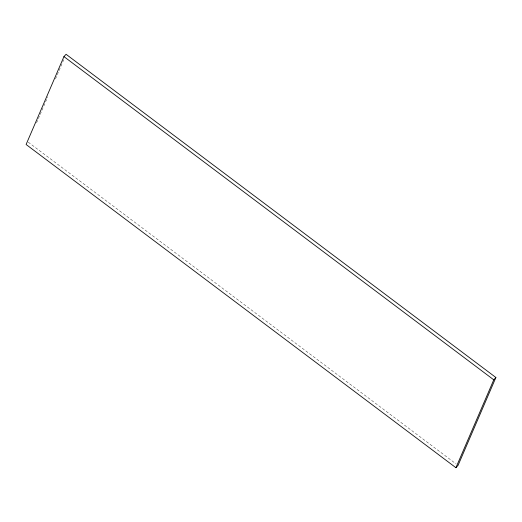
<?xml version="1.0" encoding="UTF-8"?>
<svg xmlns="http://www.w3.org/2000/svg" width="522" height="522" viewBox="0 0 522 522"><rect width="100%" height="100%" fill="white"/><g stroke="black" fill="none" stroke-linecap="round" stroke-linejoin="round"><path stroke-width="0.39" stroke-dasharray="2.61 1.96" d="M36.573 122.814L47.802 96.746M55.502 78.874L64.16 58.764M28.234 142.173L456.097 463.921"/><path stroke-width="0.78" d="M63.945 56.611L26.1 144.49L455.915 467.705L458.055 465.389L495.9 377.51L66.085 54.295L63.945 56.611L493.766 379.827L455.915 467.705M493.766 379.827L495.9 377.51"/></g></svg>
